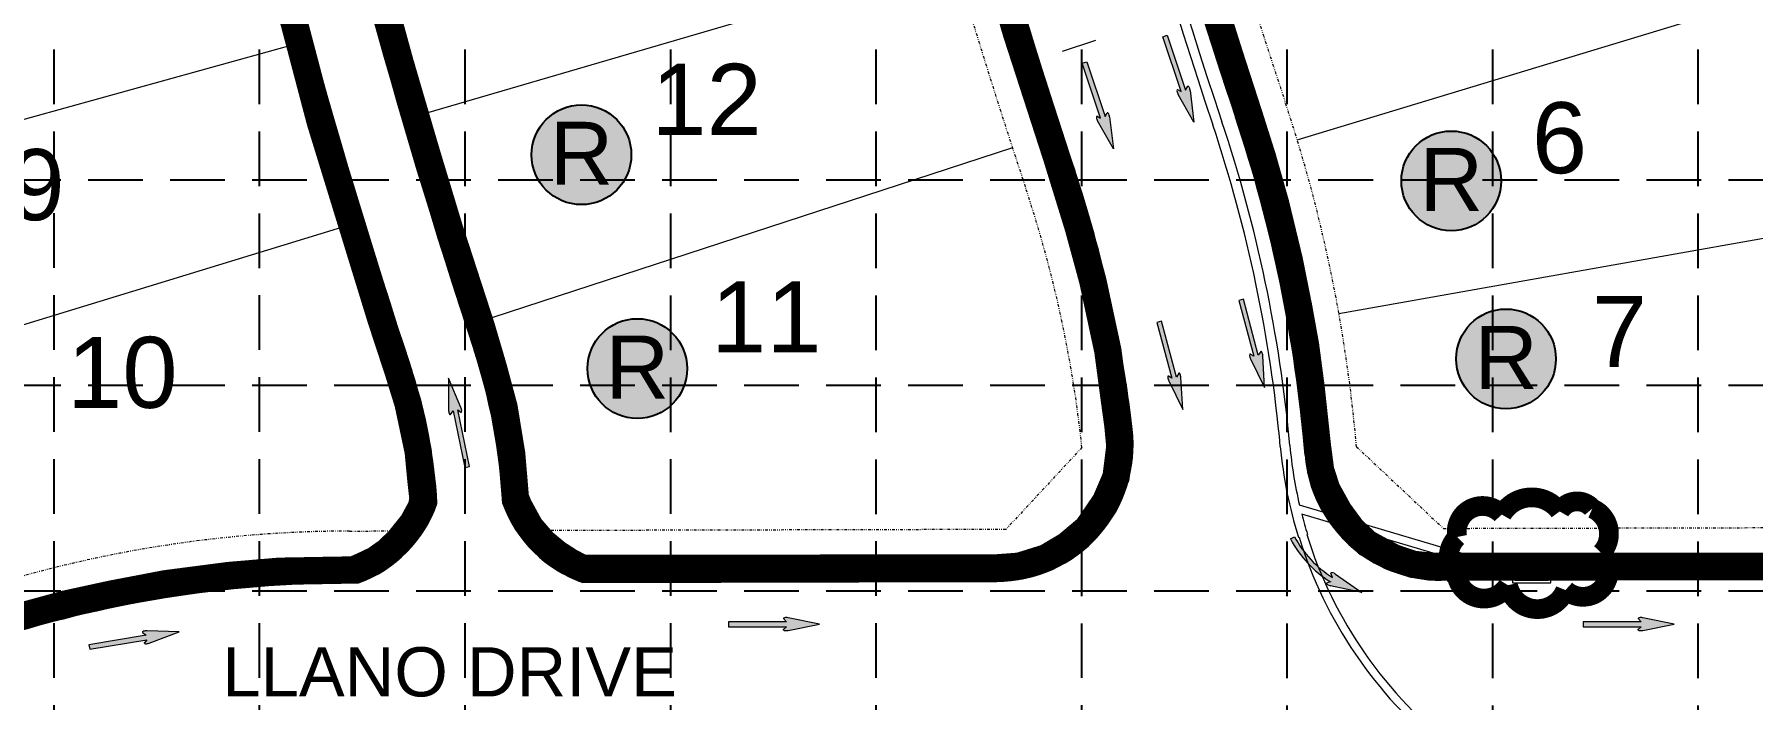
# Model space of a CAD drawing. Extents: x 7749 to 9256, y 6499 to 8908.
# Drawn here: x 8348.5 to 8662.7, y 7044.8 to 7166.5 of the extents above; entities that cross this region are included whole.
import ezdxf
from ezdxf.enums import TextEntityAlignment as Align

# ---------------------------------------------------------------- set-up
doc = ezdxf.new("R2010")
doc.units = 0
doc.header["$MEASUREMENT"] = 0
doc.linetypes.add('DASHED', pattern=[0.75, 0.5, -0.25])
doc.linetypes.add('DIVIDE', pattern=[1.25, 0.5, -0.25, 0, -0.25, 0, -0.25])
for name, color, linetype in [('1 LOT NUMBERS', 7, 'Continuous'), ('1 RYLAND LOT', 7, 'Continuous'), ('1 STREET NAMES', 7, 'Continuous'), ('27', 7, 'Continuous'), ('29', 7, 'Continuous'), ('BASE', 7, 'Continuous'), ('DED-4692-2629', 7, 'Continuous'), ('DED-4746-825', 7, 'Continuous'), ('DED-4986-2484', 7, 'Continuous'), ('EROSION BLANKETS', 84, 'Continuous'), ('FLOODPLAIN-CB', 7, 'Continuous'), ('GRID', 254, 'DASHED'), ('INLET PROTECTION', 5, 'Continuous'), ('PNTNO', 7, 'Continuous')]:
    doc.layers.add(name, color=color, linetype=linetype)
doc.styles.add('ryland', font='ARIAL.TTF', dxfattribs={"height": 25})
doc.styles.get("Standard").update_dxf_attribs({"font": 'ARIAL.TTF'})

# ---------------------------------------------------------------- blocks, each defined once
blk = doc.blocks.new('RYLAND')
h = blk.add_hatch(color=81)
h.paths.add_polyline_path([(1.163803512038626, -1.047574358368308, 1), (-1.408206742229694, -1.047574358368308, 1)])
h.paths.add_polyline_path([(-1.347681687434942, -2.227609507270699), (1.104228271637368, -2.227609507270699), (1.104228271637368, 0.2098904927293006), (-1.347681687434942, 0.2098904927293006)], flags=25)
at = {"color": 5}
blk.add_circle((-0.1222016150955341, -1.047574358368308), 1.286005127134161, dxfattribs=at)
at = {"layer": 'BASE', "color": 5, "style": 'ryland'}
blk.add_text('R', height=1.625, dxfattribs=at).set_placement((-0.1217267078987874, -1.821359507270699), align=Align.CENTER)
blk = doc.blocks.new('A$C488D7619')
at = {"layer": 'INLET PROTECTION', "color": 170, "ltscale": 100, "const_width": 1.261430802800306}
blk.add_lwpolyline([(3.952575146100571, 6.642282189938669, 0.5205670505517462), (3.952575146100571, 6.642282189938669, 0.7651954600696135), (1.099196252815091, 5.205858832927333, 0.4178788784126488), (1.081520693871425, 2.621395519847283, 0.6649002420699669), (4.342270957924484, 2.123624105663112, 0.744833174426672), (8.019951582518843, 1.814848676374822, 0.9756416855879776), (10.31097226050952, 4.181446381945534, 0.5205670505517462), (9.74050438249651, 7.032459130117786, 0.5205670505517462), (7.648787994654413, 6.84239138765497, 0.5402640007904789), (3.952575146100571, 6.642282189938669)], format="xyb", close=True, dxfattribs=at)

msp = doc.modelspace()

# ---------------------------------------------------------------- hatches: boundary and pattern name
at = {"layer": 'FLOODPLAIN-CB', "linetype": 'Continuous', "lineweight": 0}
h = msp.add_hatch(color=7, dxfattribs=at)
edge = h.paths.add_edge_path()
edge.add_line((8557.541852466133, 7156.404048238855), (8558.187879416284, 7156.051558187711))
edge.add_line((8558.187879416284, 7156.051558187711), (8554.829892876749, 7166.08875152501))
edge.add_line((8554.829892876749, 7166.08875152501), (8555.64504791431, 7166.362836077611))
edge.add_line((8555.64504791431, 7166.362836077611), (8559.003034453845, 7156.325642740312))
edge.add_line((8559.003034453845, 7156.325642740312), (8559.40468088175, 7157.038838517668))
edge.add_line((8559.40468088175, 7157.038838517668), (8559.405068336016, 7157.041288963076))
edge.add_ellipse((8559.615046417726, 7156.53982862816), major_axis=(-0.1776509945926317, 0.5310745304049295), ratio=0.2857142857157977, start_angle=234.1684722219754, end_angle=374.4967194439066, ccw=False)
edge.add_line((8559.842062379854, 7156.270086703234), (8559.840554646782, 7156.269642741241))
edge.add_line((8559.840554646782, 7156.269642741241), (8560.54003387084, 7150.461711923253))
edge.add_line((8560.54003387084, 7150.461711923253), (8557.642773549884, 7155.539109504593))
edge.add_ellipse((8557.666764560403, 7155.883119277484), major_axis=(-0.1776509945926671, 0.5310745304063739), ratio=0.285714285716612, start_angle=-17.182672221776272, end_angle=124.72693333332089, ccw=False)
edge.add_line((8557.541868123477, 7156.405485471043), (8557.541852466133, 7156.404048238855))
edge.add_line((8557.541852466133, 7156.404048238855), (8557.541852466133, 7156.404048238855))
edge.add_line((8557.541852466133, 7156.404048238855), (8557.541852466133, 7156.404048238855))
h = msp.add_hatch(color=7, dxfattribs=at)
edge = h.paths.add_edge_path()
edge.add_line((8542.823652466133, 7151.537048238856), (8543.469679416285, 7151.184558187711))
edge.add_line((8543.469679416285, 7151.184558187711), (8540.11169287675, 7161.22175152501))
edge.add_line((8540.11169287675, 7161.22175152501), (8540.92684791431, 7161.495836077612))
edge.add_line((8540.92684791431, 7161.495836077612), (8544.284834453845, 7151.458642740313))
edge.add_line((8544.284834453845, 7151.458642740313), (8544.68648088175, 7152.171838517669))
edge.add_line((8544.68648088175, 7152.171838517669), (8544.686868336017, 7152.174288963077))
edge.add_ellipse((8544.896846417727, 7151.67282862816), major_axis=(-0.1776509945926317, 0.5310745304049295), ratio=0.2857142857157977, start_angle=234.1684722219754, end_angle=374.4967194439066, ccw=False)
edge.add_line((8545.123862379854, 7151.403086703235), (8545.122354646783, 7151.402642741242))
edge.add_line((8545.122354646783, 7151.402642741242), (8545.821833870841, 7145.594711923254))
edge.add_line((8545.821833870841, 7145.594711923254), (8542.924573549884, 7150.672109504594))
edge.add_ellipse((8542.948564560404, 7151.016119277485), major_axis=(-0.1776509945926671, 0.5310745304063739), ratio=0.285714285716612, start_angle=-17.182672221776272, end_angle=124.72693333332089, ccw=False)
edge.add_line((8542.823668123478, 7151.538485471044), (8542.823652466133, 7151.537048238856))
edge.add_line((8542.823652466133, 7151.537048238856), (8542.823652466133, 7151.537048238856))
edge.add_line((8542.823652466133, 7151.537048238856), (8542.823652466133, 7151.537048238856))
h = msp.add_hatch(color=7, dxfattribs=at)
edge = h.paths.add_edge_path()
edge.add_line((8572.75013822151, 7108.512006253861), (8572.303230532976, 7107.826264718185))
edge.add_line((8572.303230532976, 7107.826264718185), (8569.5856122874, 7118.055418952002))
edge.add_line((8569.5856122874, 7118.055418952002), (8568.755472248888, 7117.830733737707))
edge.add_line((8568.755472248888, 7117.830733737707), (8571.472063427853, 7107.605445397412))
edge.add_line((8571.472063427853, 7107.605445397412), (8570.851199813264, 7107.99509180202))
edge.add_line((8570.851199813264, 7107.99509180202), (8570.849707713924, 7107.994681635982))
edge.add_ellipse((8570.941384956808, 7107.465473939963), major_axis=(-0.1437769663999493, 0.5412283749836349), ratio=0.2857142857158698, start_angle=-17.18267222220366, end_angle=124.7269333333082)
edge.add_line((8570.89619756778, 7107.123392606361), (8570.895999792803, 7107.125438486538))
edge.add_line((8570.895999792803, 7107.125438486538), (8573.4657, 7101.8773))
edge.add_line((8573.4657, 7101.8773), (8573.135379203084, 7107.716244159223))
edge.add_line((8573.135379203084, 7107.716244159223), (8573.13676951, 7107.714371643297))
edge.add_ellipse((8572.92723149376, 7107.997904265748), major_axis=(-0.1437769663994599, 0.5412283749832082), ratio=0.285714285716394, start_angle=234.1684722221267, end_angle=374.496719444331)
edge.add_line((8572.75013822151, 7108.512006253861), (8572.75013822151, 7108.512006253861))
h = msp.add_hatch(color=7, dxfattribs=at)
edge = h.paths.add_edge_path()
edge.add_line((8557.77953822151, 7104.495806253861), (8557.332630532976, 7103.810064718185))
edge.add_line((8557.332630532976, 7103.810064718185), (8554.615012287399, 7114.039218952002))
edge.add_line((8554.615012287399, 7114.039218952002), (8553.784872248887, 7113.814533737707))
edge.add_line((8553.784872248887, 7113.814533737707), (8556.501463427852, 7103.589245397412))
edge.add_line((8556.501463427852, 7103.589245397412), (8555.880599813263, 7103.97889180202))
edge.add_line((8555.880599813263, 7103.97889180202), (8555.879107713923, 7103.978481635982))
edge.add_ellipse((8555.970784956808, 7103.449273939963), major_axis=(-0.1437769663999493, 0.5412283749836349), ratio=0.2857142857158698, start_angle=-17.18267222220366, end_angle=124.7269333333082)
edge.add_line((8555.925597567779, 7103.107192606361), (8555.925399792803, 7103.109238486538))
edge.add_line((8555.925399792803, 7103.109238486538), (8558.4951, 7097.8611))
edge.add_line((8558.4951, 7097.8611), (8558.164779203084, 7103.700044159223))
edge.add_line((8558.164779203084, 7103.700044159223), (8558.16616951, 7103.698171643297))
edge.add_ellipse((8557.95663149376, 7103.981704265748), major_axis=(-0.1437769663994599, 0.5412283749832082), ratio=0.285714285716394, start_angle=234.1684722221267, end_angle=374.496719444331)
edge.add_line((8557.77953822151, 7104.495806253861), (8557.77953822151, 7104.495806253861))
h = msp.add_hatch(color=7, dxfattribs=at)
edge = h.paths.add_edge_path()
edge.add_line((8424.565021783705, 7096.956752006052), (8425.04717869738, 7097.61818425922))
edge.add_line((8425.04717869738, 7097.61818425922), (8427.226146414892, 7087.26090945059))
edge.add_line((8427.226146414892, 7087.26090945059), (8428.066900426993, 7087.441875185311))
edge.add_line((8428.066900426993, 7087.441875185311), (8425.888756204462, 7097.795235679946))
edge.add_line((8425.888756204462, 7097.795235679946), (8426.488393780159, 7097.373654478271))
edge.add_line((8426.488393780159, 7097.373654478271), (8426.489905287384, 7097.373986053979))
edge.add_ellipse((8426.426028318356, 7097.90726386734), major_axis=(-0.1152767836728907, 0.5480065905835398), ratio=0.2857142857175604, start_angle=162.8173277780498, end_angle=304.7269333333478)
edge.add_line((8426.489042963365, 7098.246514054854), (8426.489133478752, 7098.2444606315))
edge.add_line((8426.489133478752, 7098.2444606315), (8424.197400000001, 7103.6198))
edge.add_line((8424.197400000001, 7103.6198), (8424.221922185521, 7097.771571351982))
edge.add_line((8424.221922185521, 7097.771571351982), (8424.220631703913, 7097.773514011566))
edge.add_ellipse((8424.41505571183, 7097.47941159826), major_axis=(-0.1152767836728432, 0.5480065905831565), ratio=0.2857142857151221, start_angle=54.16847222220663, end_angle=194.4967194441821)
edge.add_line((8424.565021783705, 7096.956752006052), (8424.565021783705, 7096.956752006052))
h = msp.add_hatch(color=7, dxfattribs=at)
edge = h.paths.add_edge_path()
edge.add_line((8586.457495599498, 7067.737593630661), (8591.242900000001, 7064.3741))
edge.add_line((8591.242900000001, 7064.3741), (8585.535640803657, 7065.616192244406))
edge.add_line((8585.535640803657, 7065.616192244406), (8585.534739905244, 7065.613858419465))
edge.add_ellipse((8585.29457921293, 7065.861617164849), major_axis=(-0.5135917306932313, 0.2232118812868387), ratio=0.2857142857145508, start_angle=-17.18267222243628, end_angle=124.72693333324139, ccw=False)
edge.add_line((8584.822750540645, 7066.118216547222), (8584.824192565238, 7066.122316161223))
edge.add_line((8584.824192565238, 7066.122316161223), (8585.51302028333, 7066.368203097591))
edge.add_line((8585.51302028333, 7066.368203097591), (8585.503266752583, 7066.360781918632))
edge.add_ellipse((8596.248026281793, 7083.737060452329), major_axis=(-14.44619176499067, 14.44619176499067), ratio=0.9999999999992855, start_angle=72.86082783903288, end_angle=103.26909728345879, ccw=False)
edge.add_line((8578.186162801545, 7074.189600076646), (8578.94647612356, 7074.591500080827))
edge.add_ellipse((8596.248026281793, 7083.737060452329), major_axis=(-13.83807992367596, 13.83807992367596), ratio=0.9999999999999103, start_angle=72.86082783902555, end_angle=102.9366333945745)
edge.add_line((8585.859157687446, 7067.152238437083), (8585.859393363366, 7067.154908699456))
edge.add_line((8585.859393363366, 7067.154908699456), (8585.598012662302, 7067.927354258952))
edge.add_line((8585.598012662302, 7067.927354258952), (8585.596536864294, 7067.928469445217))
edge.add_ellipse((8586.109741253715, 7067.749096940775), major_axis=(-0.513591730692181, 0.2232118812862958), ratio=0.2857142857141254, start_angle=234.16847222223032, end_angle=374.4967194442133, ccw=False)
edge.add_line((8586.462104682554, 7067.737396458372), (8586.458510922996, 7067.735923736563))
edge.add_line((8586.458510922996, 7067.735923736563), (8586.457495599498, 7067.737593630661))
h = msp.add_hatch(color=7, dxfattribs=at)
edge = h.paths.add_edge_path()
edge.add_line((8485.456499999973, 7059.596899999974), (8486.00449999999, 7058.988899999981))
edge.add_line((8486.00449999999, 7058.988899999981), (8475.420499999973, 7058.988899999981))
edge.add_line((8475.420499999973, 7058.988899999981), (8475.424499999981, 7058.128900000024))
edge.add_line((8475.424499999981, 7058.128900000024), (8486.00449999999, 7058.128900000024))
edge.add_line((8486.00449999999, 7058.128900000024), (8485.468499999997, 7057.628899999995))
edge.add_line((8485.468499999997, 7057.628899999995), (8485.468513293203, 7057.627352608596))
edge.add_ellipse((8486.003518152875, 7057.580073330332), major_axis=(-0.5599999998545135, 1.278744497282654e-05), ratio=0.285714285714038, start_angle=-17.18267222229731, end_angle=124.7269333333065)
edge.add_line((8486.322528070912, 7057.448565830445), (8486.320499999974, 7057.448900000031))
edge.add_line((8486.320499999974, 7057.448900000031), (8492.0525, 7058.584900000001))
edge.add_line((8492.0525, 7058.584900000001), (8486.324499999982, 7059.764900000023))
edge.add_line((8486.324499999982, 7059.764900000023), (8486.326666721434, 7059.765762895082))
edge.add_ellipse((8485.998837583693, 7059.636051690482), major_axis=(-0.5599999998542804, 1.27874454772888e-05), ratio=0.2857142857139068, start_angle=234.168472222298, end_angle=374.4967194442815)
edge.add_line((8485.456499999973, 7059.596899999974), (8485.456499999973, 7059.596899999974))
h = msp.add_hatch(color=7, dxfattribs=at)
edge = h.paths.add_edge_path()
edge.add_line((8641.770299999973, 7059.596899999974), (8642.31829999999, 7058.988899999981))
edge.add_line((8642.31829999999, 7058.988899999981), (8631.734299999973, 7058.988899999981))
edge.add_line((8631.734299999973, 7058.988899999981), (8631.73829999998, 7058.128900000024))
edge.add_line((8631.73829999998, 7058.128900000024), (8642.31829999999, 7058.128900000024))
edge.add_line((8642.31829999999, 7058.128900000024), (8641.782299999997, 7057.628899999995))
edge.add_line((8641.782299999997, 7057.628899999995), (8641.782313293203, 7057.627352608596))
edge.add_ellipse((8642.317318152875, 7057.580073330332), major_axis=(-0.5599999998545135, 1.278744497282654e-05), ratio=0.285714285714038, start_angle=-17.18267222229731, end_angle=124.7269333333065)
edge.add_line((8642.636328070912, 7057.448565830445), (8642.634299999974, 7057.448900000031))
edge.add_line((8642.634299999974, 7057.448900000031), (8648.3663, 7058.584900000001))
edge.add_line((8648.3663, 7058.584900000001), (8642.638299999982, 7059.764900000023))
edge.add_line((8642.638299999982, 7059.764900000023), (8642.640466721434, 7059.765762895082))
edge.add_ellipse((8642.312637583693, 7059.636051690482), major_axis=(-0.5599999998542804, 1.27874454772888e-05), ratio=0.2857142857139068, start_angle=234.168472222298, end_angle=374.4967194442815)
edge.add_line((8641.770299999973, 7059.596899999974), (8641.770299999973, 7059.596899999974))
h = msp.add_hatch(color=7, dxfattribs=at)
edge = h.paths.add_edge_path()
edge.add_line((8368.257387377742, 7057.081416309318), (8368.897965153104, 7056.571879149959))
edge.add_line((8368.897965153104, 7056.571879149959), (8358.458242804101, 7054.830255256836))
edge.add_line((8358.458242804101, 7054.830255256836), (8358.603703446342, 7053.982636707696))
edge.add_line((8358.603703446342, 7053.982636707696), (8369.039480322039, 7055.723602390731))
edge.add_line((8369.039480322039, 7055.723602390731), (8368.593063161006, 7055.14221807653))
edge.add_line((8368.593063161006, 7055.14221807653), (8368.593330900161, 7055.140693966099))
edge.add_ellipse((8369.128822671797, 7055.182095582558), major_axis=(0.5523683659121995, 0.09213679917860113), ratio=0.2857142857152195, start_angle=162.8173277778868, end_angle=304.7269333334643)
edge.add_line((8369.465123840997, 7055.104874636768), (8369.463068427616, 7055.104870526876))
edge.add_line((8369.463068427616, 7055.104870526876), (8374.93, 7057.1686))
edge.add_line((8374.93, 7057.1686), (8369.085910259912, 7057.389957777042))
edge.add_line((8369.085910259912, 7057.389957777042), (8369.087905453762, 7057.391165448875))
edge.add_ellipse((8368.785889482222, 7057.209277313885), major_axis=(0.5523683659148755, 0.09213679917925524), ratio=0.2857142857137384, start_angle=54.16847222248874, end_angle=194.4967194444585)
edge.add_line((8368.257387377742, 7057.081416309318), (8368.257387377742, 7057.081416309318))

# ---------------------------------------------------------------- linework, layer by layer
at = {"layer": '27', "color": 7, "linetype": 'DIVIDE', "lineweight": 0}
for p, q in [((8540.062280056156, 7090.915338212227), (8526.137960582293, 7075.91759338664)), ((8590.277439896849, 7091.048981731621), (8606.164254960784, 7076.111582979827)), ((8415.250383190405, 7075.648793789484), (8420.102387615589, 7080.658723804439)), ((8441.250306799524, 7075.711819504379), (8436.122467531513, 7080.69806424385)), ((8406.122489080477, 7075.626667104098), (8415.250383190405, 7075.648793789484)), ((8526.137960582293, 7075.91759338664), (8441.250306799524, 7075.711819504379)), ((8606.164254960784, 7076.111582979827), (8688.28338918424, 7076.310645768608))]:
    msp.add_line(p, q, dxfattribs=at)
for centre, radius, start, end in [((9646.308639738056, 7511.18775996639), 1177.119999997804, 186.4290662380301, 198.4560314026775), ((9646.308639742037, 7511.187759967226), 1296.219999999904, 185.9589841076558, 198.293878318464), ((9646.308639739535, 7511.187759966682), 1280.219999997358, 185.958984107668, 198.2938783184763), ((9646.308639747396, 7511.187759968581), 1127.120000007358, 189.1026143482146, 198.4560314026359), ((8316.30405362813, 7067.309065575892), 275.0000000047813, 4.952335038428732, 18.45603140316558), ((8316.304053636748, 7067.309065579386), 224.9999999955, 6.022371188679825, 18.45603140314009), ((8328.250638613321, 7075.437976183606), 108.0000000025801, 2.791667828845562, 18.29387831873543), ((8328.250638615886, 7075.437976184088), 91.99999999999535, 3.253125886223606, 18.29387831846404), ((8406.66790393865, 6850.627328166712), 224.9999999999943, 90.1388888888889, 108.2753935421986)]:
    msp.add_arc(centre, radius, start, end, dxfattribs=at)
at = {"layer": '29', "color": 7, "linetype": 'Continuous', "lineweight": 0}
for p, q in [((8516.644593121127, 7180.324289370403), (8417.701101205483, 7151.345065657522)), ((8579.440772945341, 7147.209421958069), (8683.16613246559, 7178.705190441603)), ((8397.175174623859, 7164.991464894559), (8297.820388976714, 7137.45536915189)), ((8527.352188659323, 7145.745623664053), (8429.346539188818, 7113.737770384838)), ((8587.061175048068, 7115.429551893674), (8690.827221585741, 7133.871440314952)), ((8406.845970833461, 7131.821735157323), (8308.260390325633, 7101.647353373822))]:
    msp.add_line(p, q, dxfattribs=at)
at = {"layer": 'DED-4692-2629', "color": 7, "linetype": 'Continuous', "lineweight": 0}
for p, q in [((8625.799268294322, 7069.659160591449), (8618.799288857694, 7069.642192129277)), ((8618.799288857694, 7069.642192129277), (8618.80777309183, 7066.14220240791)), ((8625.30048179571, 7069.157950022888), (8619.3004994232, 7069.143405627613)), ((8619.3004994232, 7069.143405627613), (8619.30655958739, 7066.643412973419)), ((8625.306541962951, 7066.657957368695), (8625.30048179571, 7069.157950022888)), ((8625.807752528459, 7066.159170876187), (8625.799268294322, 7069.659160591449)), ((8618.80777309183, 7066.14220240791), (8625.807752528459, 7066.159170876187)), ((8619.30655958739, 7066.643412973419), (8625.306541962951, 7066.657957368695)), ((8625.306541962951, 7066.657957368695), (8625.306541962951, 7066.657957368695)), ((8625.807752528459, 7066.159170876187), (8625.807752528459, 7066.159170876187))]:
    msp.add_line(p, q, dxfattribs=at)
at = {"layer": 'DED-4746-825', "color": 7, "linetype": 'Continuous', "lineweight": 0}
for centre, radius, start, end in [((9646.30863974212, 7511.187759967289), 1294.219999999995, 185.9589841076558, 198.293878318464), ((9646.30863974212, 7511.187759967289), 1282.219999999995, 185.9589841076558, 198.293878318464), ((8328.250638615882, 7075.437976184105), 105.9999999999993, 2.842482022393804, 18.29387831846404), ((8328.250638615882, 7075.437976184105), 93.99999999999929, 3.187929228000394, 18.29387831846404), ((8399.472037351528, 7088.649229440011), 24, 290.2362270103221, 340.5697835812962), ((8456.67714098576, 7088.891217407562), 24, 199.9699829134495, 250.7721193643334)]:
    msp.add_arc(centre, radius, start, end, dxfattribs=at)
at = {"layer": 'DED-4986-2484', "color": 7, "linetype": 'Continuous', "lineweight": 0}
for p, q in [((8406.145517709892, 7066.126695016328), (8407.77343385113, 7066.13064120304)), ((8448.773313391523, 7066.23002791223), (8524.4733488052, 7066.413530335399)), ((8605.846399136326, 7066.610784560687), (8680.806439844966, 7066.792493182164))]:
    msp.add_line(p, q, dxfattribs=at)
for centre, radius, start, end in [((9646.308639742254, 7511.187759967313), 1167.620000002079, 186.1080760527191, 198.4560314026138), ((9646.308639742254, 7511.187759967313), 1136.620000002079, 189.475210241927, 198.4560314026138), ((8316.304053631828, 7067.309065579917), 265.4999999999993, 4.798660448096493, 18.45603140261374), ((8316.304053631828, 7067.309065579917), 234.4999999999993, 6.606898911676043, 18.45603140261374), ((8524.412747154749, 7091.413456884882), 25, 270.1388888894823, 6.606898911676043), ((8605.78579748547, 7091.610711109649), 25, 184.7986604480965, 270.1388888890584), ((8406.667903938647, 6850.627328166712), 215.4999999999935, 90.1388888888889, 108.1713754760888)]:
    msp.add_arc(centre, radius, start, end, dxfattribs=at)
at = {"layer": 'EROSION BLANKETS', "lineweight": 0, "const_width": 5, "flags": 128}
for points in [[(8385.509873130957, 7208.390333909459), (8400.754600059385, 7150.533900637467), (8411.903958896246, 7114.263962483269), (8414.990049759283, 7104.872581713503), (8416.813642539892, 7098.985446436394), (8418.676141877555, 7090.180509612671), (8419.174040773274, 7084.894369439232), (8419.547464945064, 7081.598309030412), (8419.298515497205, 7080.105751581484), (8417.667879983246, 7077.096829584027), (8415.015336833148, 7073.808220469696), (8412.952247716405, 7071.844868484165), (8410.790907507888, 7070.323270457925), (8408.629576052253, 7069.292512802604), (8406.861213952188, 7068.507172958206), (8393.298064306458, 7068.268712538249), (8384.037043312643, 7067.484479227704), (8372.437383748174, 7065.976933706496), (8362.552439874731, 7064.08870254712), (8354.16912279884, 7062.264327414326), (8345.454255334947, 7059.889359082526)], [(8517.88758227378, 7201.787180996789), (8528.047060266908, 7166.833096808174), (8535.45149011789, 7143.964119456077), (8539.409954394185, 7131.122722850617), (8542.041193031377, 7121.442356280349), (8544.792039790536, 7108.654704926475), (8546.048971040504, 7099.233618709271), (8546.638897729446, 7094.976322315003), (8546.999402648544, 7091.112002158099), (8546.3038724476, 7085.52170764713), (8544.394300114696, 7081.053922868944), (8541.040905011867, 7076.120738500324), (8537.342961492415, 7073.004359243201), (8533.528342066205, 7070.726623418335), (8528.597240122199, 7069.192639811453), (8524.317413811652, 7068.867252371523), (8448.71321182107, 7068.79260170353), (8446.484124311855, 7069.947542851271), (8444.048635110426, 7071.514964676448), (8441.613154661878, 7073.536112872264), (8439.130793781478, 7076.397148757289), (8437.021419428806, 7080.261373932745), (8436.435484053703, 7081.725095014471), (8435.766098708984, 7089.736400113503), (8434.37238618408, 7098.259052077787), (8432.386182376036, 7105.643921292664), (8430.173681576747, 7113.162358166892), (8427.728476677155, 7120.676786824071), (8424.218991443402, 7131.486468547775), (8420.029932511181, 7145.364810849806), (8415.373679790584, 7161.274830041014), (8408.15334053757, 7187.573549439016)], [(8680.136100381207, 7069.163836687756), (8603.99835776255, 7069.189909094861), (8600.650074342355, 7069.531310406695), (8597.028455947204, 7070.760356079113), (8592.245190167121, 7073.355006998867), (8589.511892934821, 7075.881375756625), (8587.05193067748, 7079.227111462043), (8584.838668377526, 7083.235770174346), (8583.70609806403, 7086.738662181389), (8583.112845280224, 7091.265477928667), (8581.961246202942, 7101.960042139032), (8580.956257886213, 7109.611220334024), (8579.664140053712, 7116.784200188646), (8577.968890770537, 7125.224090069391), (8575.455500926186, 7135.641864097006), (8573.072730328387, 7144.03518457446), (8570.63619953409, 7151.736171040074), (8567.069347916777, 7162.750409556353), (8562.408184829812, 7177.556635108839)]]:
    msp.add_lwpolyline(points, dxfattribs=at)
at = {"layer": 'FLOODPLAIN-CB', "color": 7, "linetype": 'Continuous', "lineweight": 0}
for p, q in [((8542.537034270863, 7165.392183822903), (8536.46056572914, 7163.382816177099)), ((8554.829892876749, 7166.08875152501), (8555.64504791431, 7166.362836077611)), ((8558.187879416284, 7156.051558187711), (8554.829892876749, 7166.08875152501)), ((8555.64504791431, 7166.362836077611), (8559.003034453845, 7156.325642740312)), ((8540.11169287675, 7161.22175152501), (8540.92684791431, 7161.495836077612)), ((8543.469679416285, 7151.184558187711), (8540.11169287675, 7161.22175152501)), ((8540.92684791431, 7161.495836077612), (8544.284834453845, 7151.458642740313)), ((8557.541868123477, 7156.405485471043), (8557.541852466133, 7156.404048238855)), ((8557.541852466133, 7156.404048238855), (8558.187879416284, 7156.051558187711)), ((8557.541852466133, 7156.404048238855), (8557.541852466133, 7156.404048238855)), ((8557.541852466133, 7156.404048238855), (8557.541852466133, 7156.404048238855)), ((8560.54003387084, 7150.461711923253), (8557.642773549884, 7155.539109504593)), ((8559.003034453845, 7156.325642740312), (8559.40468088175, 7157.038838517668)), ((8559.40468088175, 7157.038838517668), (8559.405068336016, 7157.041288963076)), ((8559.842062379854, 7156.270086703234), (8559.840554646782, 7156.269642741241)), ((8559.840554646782, 7156.269642741241), (8560.54003387084, 7150.461711923253)), ((8542.823668123478, 7151.538485471044), (8542.823652466133, 7151.537048238856)), ((8542.823652466133, 7151.537048238856), (8543.469679416285, 7151.184558187711)), ((8542.823652466133, 7151.537048238856), (8542.823652466133, 7151.537048238856)), ((8542.823652466133, 7151.537048238856), (8542.823652466133, 7151.537048238856)), ((8545.821833870841, 7145.594711923254), (8542.924573549884, 7150.672109504594)), ((8544.284834453845, 7151.458642740313), (8544.68648088175, 7152.171838517669)), ((8544.68648088175, 7152.171838517669), (8544.686868336017, 7152.174288963077)), ((8545.123862379854, 7151.403086703235), (8545.122354646783, 7151.402642741242)), ((8545.122354646783, 7151.402642741242), (8545.821833870841, 7145.594711923254)), ((8569.5856122874, 7118.055418952002), (8568.755472248888, 7117.830733737707)), ((8568.755472248888, 7117.830733737707), (8571.472063427853, 7107.605445397412)), ((8572.303230532976, 7107.826264718185), (8569.5856122874, 7118.055418952002)), ((8554.615012287399, 7114.039218952002), (8553.784872248887, 7113.814533737707)), ((8553.784872248887, 7113.814533737707), (8556.501463427852, 7103.589245397412)), ((8557.332630532976, 7103.810064718185), (8554.615012287399, 7114.039218952002)), ((8572.75013822151, 7108.512006253861), (8572.303230532976, 7107.826264718185)), ((8572.75013822151, 7108.512006253861), (8572.75013822151, 7108.512006253861)), ((8570.851199813264, 7107.99509180202), (8570.849707713924, 7107.994681635982)), ((8571.472063427853, 7107.605445397412), (8570.851199813264, 7107.99509180202)), ((8570.89619756778, 7107.123392606361), (8570.895999792803, 7107.125438486538)), ((8570.895999792803, 7107.125438486538), (8573.4657, 7101.8773)), ((8573.4657, 7101.8773), (8573.135379203084, 7107.716244159223)), ((8573.135379203084, 7107.716244159223), (8573.13676951, 7107.714371643297)), ((8426.489133478752, 7098.2444606315), (8424.197400000001, 7103.6198)), ((8424.197400000001, 7103.6198), (8424.221922185521, 7097.771571351982)), ((8555.880599813263, 7103.97889180202), (8555.879107713923, 7103.978481635982)), ((8556.501463427852, 7103.589245397412), (8555.880599813263, 7103.97889180202)), ((8555.925597567779, 7103.107192606361), (8555.925399792803, 7103.109238486538)), ((8555.925399792803, 7103.109238486538), (8558.4951, 7097.8611)), ((8557.77953822151, 7104.495806253861), (8557.332630532976, 7103.810064718185)), ((8557.77953822151, 7104.495806253861), (8557.77953822151, 7104.495806253861)), ((8558.4951, 7097.8611), (8558.164779203084, 7103.700044159223)), ((8558.164779203084, 7103.700044159223), (8558.16616951, 7103.698171643297)), ((8424.221922185521, 7097.771571351982), (8424.220631703913, 7097.773514011566)), ((8424.565021783705, 7096.956752006052), (8425.04717869738, 7097.61818425922)), ((8424.565021783705, 7096.956752006052), (8424.565021783705, 7096.956752006052)), ((8425.04717869738, 7097.61818425922), (8427.226146414892, 7087.26090945059)), ((8428.066900426993, 7087.441875185311), (8425.888756204462, 7097.795235679946)), ((8425.888756204462, 7097.795235679946), (8426.488393780159, 7097.373654478271)), ((8426.488393780159, 7097.373654478271), (8426.489905287384, 7097.373986053979)), ((8426.489042963365, 7098.246514054854), (8426.489133478752, 7098.2444606315)), ((8427.226146414892, 7087.26090945059), (8428.066900426993, 7087.441875185311)), ((8578.186162801545, 7074.189600076646), (8578.94647612356, 7074.591500080827)), ((8585.598012662302, 7067.927354258952), (8585.596536864294, 7067.928469445217)), ((8585.859393363366, 7067.154908699456), (8585.598012662302, 7067.927354258952)), ((8586.457495599498, 7067.737593630661), (8591.242900000001, 7064.3741)), ((8586.458510922996, 7067.735923736563), (8586.457495599498, 7067.737593630661)), ((8586.462104682554, 7067.737396458372), (8586.458510922996, 7067.735923736563)), ((8584.822750540645, 7066.118216547222), (8584.824192565238, 7066.122316161223)), ((8584.824192565238, 7066.122316161223), (8585.51302028333, 7066.368203097591)), ((8585.51302028333, 7066.368203097591), (8585.503266752583, 7066.360781918632)), ((8585.535640803657, 7065.616192244406), (8585.534739905244, 7065.613858419465)), ((8591.242900000001, 7064.3741), (8585.535640803657, 7065.616192244406)), ((8585.859157687446, 7067.152238437083), (8585.859393363366, 7067.154908699456)), ((8486.00449999999, 7058.988899999981), (8475.420499999973, 7058.988899999981)), ((8475.420499999973, 7058.988899999981), (8475.424499999981, 7058.128900000024)), ((8475.424499999981, 7058.128900000024), (8486.00449999999, 7058.128900000024)), ((8485.456499999973, 7059.596899999974), (8486.00449999999, 7058.988899999981)), ((8485.456499999973, 7059.596899999974), (8485.456499999973, 7059.596899999974)), ((8486.00449999999, 7058.128900000024), (8485.468499999997, 7057.628899999995)), ((8486.320499999974, 7057.448900000031), (8492.0525, 7058.584900000001)), ((8486.324499999982, 7059.764900000023), (8486.326666721434, 7059.765762895082)), ((8492.0525, 7058.584900000001), (8486.324499999982, 7059.764900000023)), ((8642.31829999999, 7058.988899999981), (8631.734299999973, 7058.988899999981)), ((8631.734299999973, 7058.988899999981), (8631.73829999998, 7058.128900000024)), ((8631.73829999998, 7058.128900000024), (8642.31829999999, 7058.128900000024)), ((8641.770299999973, 7059.596899999974), (8642.31829999999, 7058.988899999981)), ((8641.770299999973, 7059.596899999974), (8641.770299999973, 7059.596899999974)), ((8642.31829999999, 7058.128900000024), (8641.782299999997, 7057.628899999995)), ((8642.634299999974, 7057.448900000031), (8648.3663, 7058.584900000001)), ((8642.638299999982, 7059.764900000023), (8642.640466721434, 7059.765762895082)), ((8648.3663, 7058.584900000001), (8642.638299999982, 7059.764900000023)), ((8368.897965153104, 7056.571879149959), (8358.458242804101, 7054.830255256836)), ((8358.603703446342, 7053.982636707696), (8369.039480322039, 7055.723602390731)), ((8368.257387377742, 7057.081416309318), (8368.897965153104, 7056.571879149959)), ((8368.257387377742, 7057.081416309318), (8368.257387377742, 7057.081416309318)), ((8369.039480322039, 7055.723602390731), (8368.593063161006, 7055.14221807653)), ((8368.593063161006, 7055.14221807653), (8368.593330900161, 7055.140693966099)), ((8369.085910259912, 7057.389957777042), (8369.087905453762, 7057.391165448875)), ((8374.93, 7057.1686), (8369.085910259912, 7057.389957777042)), ((8369.463068427616, 7055.104870526876), (8374.93, 7057.1686)), ((8369.465123840997, 7055.104874636768), (8369.463068427616, 7055.104870526876)), ((8485.468499999997, 7057.628899999995), (8485.468513293203, 7057.627352608596)), ((8486.322528070912, 7057.448565830445), (8486.320499999974, 7057.448900000031)), ((8641.782299999997, 7057.628899999995), (8641.782313293203, 7057.627352608596)), ((8642.636328070912, 7057.448565830445), (8642.634299999974, 7057.448900000031)), ((8358.458242804101, 7054.830255256836), (8358.603703446342, 7053.982636707696))]:
    msp.add_line(p, q, dxfattribs=at)
for centre, major_axis, ratio, start_param, end_param in [((8557.666764560403, 7155.883119277484), (-0.177650994592667, 0.5310745304063733), 0.2857142857166121, -0.2998942045609649, 2.176895652581915), ((8559.615046417726, 7156.53982862816), (-0.1776509945926315, 0.5310745304049292), 0.2857142857157978, 4.087010844638352, 6.536200792213638), ((8542.948564560404, 7151.016119277485), (-0.177650994592667, 0.5310745304063733), 0.2857142857166121, -0.2998942045609649, 2.176895652581915), ((8544.896846417727, 7151.67282862816), (-0.1776509945926315, 0.5310745304049292), 0.2857142857157978, 4.087010844638352, 6.536200792213638), ((8572.92723149376, 7107.997904265748), (-0.1437769663994599, 0.5412283749832082), 0.285714285716394, 4.087010844640993, 6.536200792221045), ((8570.941384956808, 7107.465473939963), (-0.1437769663999492, 0.5412283749836347), 0.2857142857158698, -0.2998942045684245, 2.176895652581694), ((8555.970784956808, 7103.449273939963), (-0.1437769663999492, 0.5412283749836347), 0.2857142857158698, -0.2998942045684245, 2.176895652581694), ((8557.95663149376, 7103.981704265748), (-0.1437769663994599, 0.5412283749832082), 0.285714285716394, 4.087010844640993, 6.536200792221045), ((8424.41505571183, 7097.47941159826), (-0.1152767836728432, 0.5480065905831565), 0.2857142857151221, 0.9454181910525952, 3.394608138628653), ((8426.426028318356, 7097.90726386734), (-0.1152767836728907, 0.5480065905835398), 0.2857142857175604, 2.841698449025792, 5.318488306172179), ((8596.248026281793, 7083.737060452329), (-14.44619176499066, 14.44619176499066), 0.9999999999992857, 1.27166134151987, 1.802385763158687), ((8596.248026281793, 7083.737060452329), (-13.83807992367596, 13.83807992367596), 0.9999999999999103, 1.271661341519741, 1.796583173653673), ((8586.109741253715, 7067.749096940775), (-0.5135917306921811, 0.2232118812862957), 0.2857142857141254, 4.0870108446428, 6.53620079221899), ((8585.29457921293, 7065.861617164849), (-0.5135917306932314, 0.2232118812868386), 0.2857142857145509, -0.2998942045724853, 2.176895652580527), ((8485.998837583693, 7059.636051690482), (-0.5599999998542804, 1.27874454772888e-05), 0.2857142857139068, 4.087010844643983, 6.53620079222018), ((8642.312637583693, 7059.636051690482), (-0.5599999998542804, 1.27874454772888e-05), 0.2857142857139068, 4.087010844643983, 6.53620079222018), ((8368.785889482222, 7057.209277313885), (0.5523683659148755, 0.09213679917925524), 0.2857142857137384, 0.9454181910575188, 3.394608138633477), ((8369.128822671797, 7055.182095582558), (0.5523683659121992, 0.09213679917860107), 0.2857142857152195, 2.841698449022948, 5.318488306174212), ((8486.003518152875, 7057.580073330332), (-0.5599999998545134, 1.278744497282654e-05), 0.285714285714038, -0.299894204570059, 2.176895652581665), ((8642.317318152875, 7057.580073330332), (-0.5599999998545134, 1.278744497282654e-05), 0.285714285714038, -0.299894204570059, 2.176895652581665)]:
    msp.add_ellipse(centre, major_axis=major_axis, ratio=ratio, start_param=start_param, end_param=end_param, dxfattribs=at)
for p in [(8570.851199813264, 7107.99509180202), (8555.880599813263, 7103.97889180202), (8426.488393780159, 7097.373654478271), (8368.593063161006, 7055.14221807653), (8485.468499999997, 7057.628899999995), (8641.782299999997, 7057.628899999995)]:
    msp.add_point(p, dxfattribs=at)
at = {"layer": 'GRID', "linetype": 'DASHED', "ltscale": 20}
for p, q in [((8352.08553825297, 6688.768948415859), (8352.08553825297, 8868.847585574184)), ((8389.671766685897, 6688.763039074754), (8389.671766685897, 8868.847585574184)), ((8427.257995118824, 6688.757129733648), (8427.257995118824, 8868.847585574184)), ((8464.84422355175, 6688.751220392537), (8464.84422355175, 8868.847585574184)), ((8502.430451984677, 6688.745311051432), (8502.430451984677, 8868.847585574184)), ((8540.016680417604, 6688.739401710325), (8540.016680417604, 8868.847585574184)), ((8577.602908850633, 6688.733492369215), (8577.602908850633, 8868.847585574184)), ((8615.18913728356, 6688.727583028109), (8615.18913728356, 8868.847585574184)), ((8652.775365716487, 6688.721673687003), (8652.775365716487, 8868.847585574184)), ((7788.292111758874, 7139.881077658856), (9216.568792210583, 7139.881077658856)), ((7788.292111758874, 7102.294849225929), (9216.568792210583, 7102.294849225929)), ((7788.292111758874, 7064.708620792901), (9216.568792210583, 7064.708620792901))]:
    msp.add_line(p, q, dxfattribs=at)
at = {"layer": 'PNTNO', "color": 7, "linetype": 'Continuous', "lineweight": 0}
for p, q in [((8619.301631626333, 7068.676339219336), (8579.8481581225, 7080.391608136236)), ((8619.305427384259, 7067.110479378644), (8580.263751994386, 7078.703469435713)), ((8579.640601867733, 7074.49264898526), (8579.759986284982, 7074.529694378492)), ((8581.192599282815, 7074.974239082003), (8581.311983700065, 7075.011284475235))]:
    msp.add_line(p, q, dxfattribs=at)
for centre, radius, start, end in [((9646.308639742254, 7511.187759967313), 1140.995000002079, 184.398442258641, 198.4560314026137), ((9646.308639742254, 7511.187759967313), 1139.245000002079, 184.3984422559282, 198.4560314026137), ((8316.304053631828, 7067.309065579917), 261.1249999999993, 5.226179749951679, 18.45603140261374), ((8316.304053631828, 7067.309065579917), 262.8749999999993, 5.226179749951679, 18.45603140261374), ((8656.882320996836, 7098.46101252786), 80.875, 185.2261677304063, 197.2392911728602), ((8656.882320996836, 7098.46101252786), 79.125, 185.2261677304063, 193.2008492328834), ((8656.882320996836, 7098.46101252786), 79.125, 194.4597833250255, 197.2392911728602), ((8656.882320996836, 7098.46101252786), 80.75, 197.2392911533623, 231.1071990243402), ((8656.882320996836, 7098.46101252786), 79.25, 197.2392911929516, 232.4648526542626)]:
    msp.add_arc(centre, radius, start, end, dxfattribs=at)

# ---------------------------------------------------------------- block references
at = {"layer": '1 RYLAND LOT', "color": 7, "xscale": 7.092698446829672, "yscale": 7.092698446829672, "zscale": 7.092698446829309}
for p in [(8449.393922823203, 7151.906030719166), (8608.473145178648, 7147.131759808935), (8618.490660191159, 7114.559686826386), (8459.612255189702, 7112.787850680807)]:
    msp.add_blockref('RYLAND', p, dxfattribs=at)
at = {"layer": 'INLET PROTECTION', "lineweight": 0, "xscale": 2.860000000000127, "yscale": 2.860000000000127, "zscale": 2.86}
msp.add_blockref('A$C488D7619', (8605.553767864207, 7059.646533600226), dxfattribs=at)

# ---------------------------------------------------------------- texts
at = {"layer": '1 LOT NUMBERS', "color": 7, "linetype": 'Continuous', "lineweight": 0}
for s, p in [('12', (8471.4148, 7148.1308)), ('6', (8627.4037, 7141.1049)), ('9', (8348.9639, 7132.516900000001)), ('11', (8482.3341, 7108.315100000001)), ('7', (8638.361815207983, 7105.639929371669)), ('10', (8364.5627, 7098.166))]:
    msp.add_text(s, height=13, dxfattribs=at).set_placement(p, align=Align.CENTER)
at = {"layer": '1 STREET NAMES', "color": 7, "linetype": 'Continuous', "lineweight": 0}
msp.add_text('LLANO DRIVE', height=9, dxfattribs=at).set_placement((8424.433384981732, 7049.87096318071), align=Align.MIDDLE)

doc.saveas('drawing.dxf')
